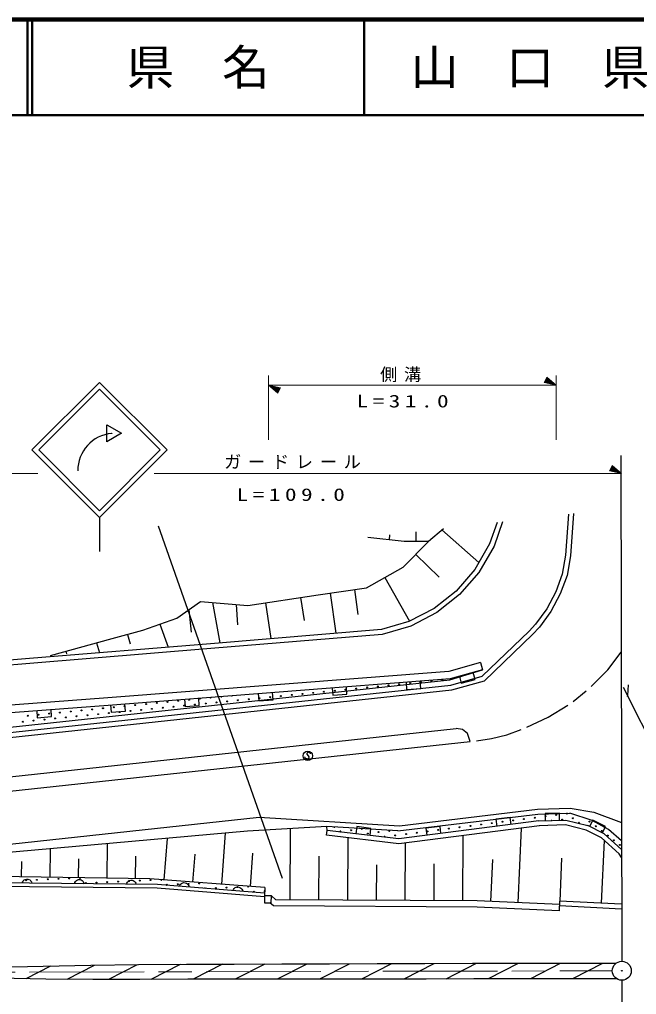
# Model space of a CAD drawing. Units: millimetres, scale not verified. Extents: x 40000 to 680000, y 20000 to 380000.
# Drawn here: x 296925 to 361518, y 277958 to 380000 of the extents above; entities that cross this region are included whole.
import ezdxf
from ezdxf.enums import TextEntityAlignment as Align

# ---------------------------------------------------------------- set-up
doc = ezdxf.new("R2010")
doc.units = ezdxf.units.MM
doc.header["$LTSCALE"] = 1000
doc.linetypes.add('CHAIN', pattern=[18.5, 12, -1.5, 3.5, -1.5])
for name, color, linetype, lineweight in [('M-BGD', 7, 'Continuous', 25), ('M-BGD-HTXT', 7, 'Continuous', 13), ('M-BMK', 2, 'CHAIN', 13), ('M-STR-STRC', 7, 'Continuous', 25), ('M-TTL', 2, 'Continuous', 140), ('M-TTL-LINE', 7, 'Continuous', 50)]:
    doc.layers.add(name, color=color, linetype=linetype, lineweight=lineweight)
doc.layers.add('M-OTRS', color=7, linetype='Continuous')
doc.layers.add('M-TTL-TXT', color=7, linetype='Continuous')
doc.styles.add('ＭＳ ゴシック', font='')
doc.styles.get('ＭＳ ゴシック').set_extended_font_data('MS Gothic')

# ---------------------------------------------------------------- blocks, each defined once
blk = doc.blocks.new('BUHIN272')
at = {"color": 7, "linetype": 'Continuous', "lineweight": 25}
blk.add_lwpolyline([(640, -391), (1031, 248), (-248, 1031), (-640, 391)], dxfattribs=at)
blk = doc.blocks.new('BUHIN313')
at = {"color": 7, "linetype": 'Continuous', "lineweight": 25}
blk.add_lwpolyline([(-619, 423), (-1042, -196), (196, -1042), (619, -423)], dxfattribs=at)
blk = doc.blocks.new('BUHIN502')
at = {"color": 7, "linetype": 'Continuous', "lineweight": 25}
blk.add_lwpolyline([(-364, 343), (-256, 399), (-145, 429), (-1, 444), (120, 412), (230, 357), (343, 251), (404, 145), (443, 26), (439, -121), (415, -233), (364, -343)], dxfattribs=at)
blk = doc.blocks.new('BUHIN513')
at = {"color": 7, "linetype": 'Continuous', "lineweight": 25}
blk.add_lwpolyline([(-387, 317), (-283, 381), (-175, 418), (-31, 443), (92, 419), (205, 372), (325, 274), (393, 172), (440, 56), (446, -91), (431, -204), (387, -317)], dxfattribs=at)
blk = doc.blocks.new('BUHIN1421')
at = {"color": 7, "linetype": 'Continuous', "lineweight": 25}
blk.add_lwpolyline([(358, -7), (374, 31), (374, 72), (361, 124), (329, 195), (286, 246), (229, 281), (165, 287), (112, 266), (79, 248), (42, 209), (31, 166), (2, -148), (-27, -194), (-75, -238), (-132, -258), (-182, -262), (-238, -249), (-291, -188), (-338, -84), (-352, -35), (-352, 18), (-334, 70), (-297, 125)], dxfattribs=at)
blk.add_circle((0, 0), 498, dxfattribs=at)
blk = doc.blocks.new('BUHIN572')
at = {"color": 7, "linetype": 'Continuous', "lineweight": 13}
for points in [[(0, 0), (-237, 1267), (-805, 1006)], [(-107, 233), (-687, 974), (-289, 1156)], [(-159, 347), (-625, 951), (-313, 1094)], [(-212, 463), (-563, 928), (-336, 1032)], [(-264, 577), (-501, 905), (-359, 970)]]:
    blk.add_lwpolyline(points, close=True, dxfattribs=at)
for points in [[(-53, 116), (-749, 997), (-266, 1219), (-55, 119)], [(-410, 895), (-318, 693), (-439, 882), (-382, 908), (-318, 693)]]:
    blk.add_lwpolyline(points, dxfattribs=at)
blk = doc.blocks.new('BUHIN562')
at = {"color": 7, "linetype": 'Continuous', "lineweight": 13}
for points in [[(0, 0), (237, -1267), (805, -1006)], [(107, -233), (687, -974), (289, -1156)], [(159, -347), (625, -951), (313, -1094)], [(212, -463), (563, -928), (336, -1032)], [(264, -577), (501, -905), (359, -970)]]:
    blk.add_lwpolyline(points, close=True, dxfattribs=at)
for points in [[(53, -116), (749, -997), (266, -1219), (55, -119)], [(410, -895), (318, -693), (439, -882), (382, -908), (318, -693)]]:
    blk.add_lwpolyline(points, dxfattribs=at)
blk = doc.blocks.new('BUHIN1471')
at = {"color": 6, "linetype": 'Continuous', "lineweight": 25}
for radius in [995, 30]:
    blk.add_circle((0, 0), radius, dxfattribs=at)

msp = doc.modelspace()

# ---------------------------------------------------------------- linework, layer by layer
at = {"layer": 'M-BGD'}
for p, q in [((359860, 334352), (359975, 281441)), ((354384, 328224), (354095, 323936)), ((354909, 328285), (354611, 323872)), ((341304, 326707), (339727, 325366)), ((341154, 326580), (345022, 323184)), ((346930, 327360), (346127, 325107)), ((347506, 327426), (346601, 324889)), ((337187, 325379), (333386, 325789)), ((335656, 325544), (335711, 326059)), ((338457, 325372), (338462, 326378)), ((339727, 325366), (337107, 322682)), ((339727, 325366), (337187, 325379)), ((346127, 325107), (344591, 322433)), ((346601, 324889), (345016, 322130)), ((338417, 324024), (340853, 321647)), ((354095, 323936), (353740, 321960)), ((354611, 323872), (354244, 321825)), ((333244, 320518), (337107, 322682)), ((335176, 321600), (337738, 317026)), ((344591, 322433), (342630, 320183)), ((345016, 322130), (342990, 319805)), ((353740, 321960), (353066, 320098)), ((354244, 321825), (353543, 319887)), ((328186, 319797), (333244, 320518)), ((320830, 318661), (328186, 319797)), ((326347, 319513), (326718, 317112)), ((329450, 319977), (330051, 315768)), ((331980, 320338), (332352, 317723)), ((342630, 320183), (340335, 318369)), ((342990, 319805), (340618, 317930)), ((353066, 320098), (352122, 318308)), ((353543, 319887), (352564, 318030)), ((313396, 317358), (315891, 319073)), ((315891, 319073), (320830, 318661)), ((317125, 318970), (317896, 314757)), ((319595, 318764), (319735, 316651)), ((322669, 318945), (323247, 315202)), ((309837, 316078), (313396, 317358)), ((314643, 318215), (314899, 315895)), ((340335, 318369), (337691, 317002)), ((340618, 317930), (337885, 316517)), ((352122, 318308), (350950, 316725)), ((352564, 318030), (351349, 316391)), ((311616, 316718), (312482, 314309)), ((337691, 317002), (334808, 316164)), ((337885, 316517), (334903, 315650)), ((350950, 316725), (350265, 315999)), ((351349, 316391), (350635, 315633)), ((306617, 315202), (309837, 316078)), ((308227, 315640), (308496, 314653)), ((334808, 316164), (316909, 314675)), ((334903, 315650), (316952, 314157)), ((350265, 315999), (345348, 311263)), ((350635, 315633), (345615, 310798)), ((316909, 314675), (297958, 313108)), ((300157, 313438), (306617, 315202)), ((305002, 314761), (305288, 313714)), ((316952, 314157), (298001, 312590)), ((301772, 313879), (301845, 313612)), ((358501, 311949), (359905, 313790)), ((297958, 313108), (281162, 311725)), ((298001, 312590), (281193, 311205)), ((345183, 312692), (341862, 311770)), ((345183, 312692), (345398, 311921)), ((341862, 311770), (306158, 308997)), ((341993, 310878), (345398, 311921)), ((345398, 311921), (342002, 310978)), ((342096, 310346), (345348, 311263)), ((356756, 310205), (358501, 311949)), ((265255, 302630), (341993, 310878)), ((265313, 302093), (342096, 310346)), ((342002, 310978), (306220, 308199)), ((342195, 309833), (345615, 310798)), ((360607, 309236), (360669, 310365)), ((265368, 301576), (342195, 309833)), ((354881, 308626), (356250, 309754)), ((360104, 310108), (375167, 280267)), ((360590, 309145), (360607, 309236)), ((306160, 308997), (280092, 307047)), ((306220, 308199), (280152, 306249)), ((352266, 306980), (354315, 308254)), ((350048, 305935), (352266, 306980)), ((263229, 297235), (342636, 305784)), ((343308, 305699), (342636, 305784)), ((343820, 305259), (343308, 305699)), ((344087, 304450), (343820, 305259)), ((346331, 304739), (347943, 305140)), ((347943, 305140), (349452, 305699)), ((263390, 295743), (344087, 304450)), ((344755, 304509), (346331, 304739)), ((336698, 295622), (351170, 297343)), ((351170, 297343), (354560, 297451)), ((351186, 296844), (354526, 296949)), ((356874, 296158), (354526, 296949)), ((354560, 297451), (357037, 297040)), ((357037, 297040), (359944, 295953)), ((308482, 295060), (322009, 296501)), ((322009, 296501), (336698, 295622)), ((336547, 295082), (351186, 296844)), ((351305, 296118), (336628, 294247)), ((351305, 296118), (354119, 296204)), ((354119, 296204), (356414, 295647)), ((358580, 295213), (356874, 296158)), ((290547, 293116), (308482, 295060)), ((320786, 295041), (290624, 292375)), ((329093, 295532), (320786, 295041)), ((325267, 287861), (325311, 295309)), ((329079, 294639), (329138, 295136)), ((329138, 295136), (329093, 295532)), ((336547, 295082), (329093, 295532)), ((336628, 294247), (329138, 295136)), ((351369, 295622), (336631, 293743)), ((349146, 287560), (349486, 295382)), ((354067, 295702), (351321, 295618)), ((356239, 295174), (354067, 295702)), ((357861, 294349), (356239, 295174)), ((358147, 294764), (356414, 295647)), ((359948, 294024), (358580, 295213)), ((312082, 289951), (312411, 294301)), ((318093, 289496), (318497, 294839)), ((336631, 293743), (329079, 294639)), ((331291, 287826), (331329, 294372)), ((343337, 287756), (343377, 294603)), ((357843, 287509), (358178, 294062)), ((359691, 292695), (357861, 294349)), ((359950, 293135), (358147, 294764)), ((300127, 290218), (300171, 293219)), ((306100, 290130), (306153, 293748)), ((337314, 287791), (337349, 293835)), ((297140, 290262), (297164, 291878)), ((303113, 290174), (303142, 292160)), ((309086, 290086), (309121, 292442)), ((315087, 289723), (315307, 292631)), ((321098, 289269), (321362, 292759)), ((328279, 287843), (328306, 292429)), ((346277, 287685), (346468, 292082)), ((353530, 287729), (353714, 292232)), ((359952, 292303), (359691, 292695)), ((334302, 287808), (334324, 291532)), ((340325, 287773), (340348, 291641)), ((310579, 290064), (289674, 290372)), ((322601, 289155), (310579, 290064)), ((311366, 289471), (289531, 289714)), ((311348, 289071), (289538, 289314)), ((322558, 288173), (311348, 289071)), ((322590, 288572), (311366, 289471)), ((322601, 289155), (322558, 288173)), ((322575, 288281), (322563, 287555)), ((323299, 288270), (322575, 288281)), ((323288, 287543), (323299, 288270)), ((323762, 287870), (323299, 288270)), ((344843, 287747), (323762, 287870)), ((322563, 287555), (323288, 287543)), ((323518, 287221), (323143, 287546)), ((344827, 287097), (323518, 287221)), ((353422, 286724), (344827, 287097)), ((353450, 287374), (344843, 287747)), ((353465, 287732), (353422, 286724)), ((359963, 286900), (353444, 287232)), ((359962, 287401), (353465, 287732)), ((359980, 279441), (360092, 227877))]:
    msp.add_line(p, q, dxfattribs=at)
for points in [[(342977, 311249), (343178, 310527), (344623, 310928), (344422, 311651)], [(353462, 296184), (353439, 296933), (351940, 296888), (351963, 296138)], [(357949, 294865), (358289, 295533), (356952, 296214), (356612, 295546)], [(333628, 294603), (333717, 295348), (332227, 295524), (332139, 294780)]]:
    msp.add_lwpolyline(points, dxfattribs=at)
for centre in [(334431, 310203), (335557, 310315), (336683, 310427), (337809, 310538), (338934, 310650), (340060, 310762), (324299, 309196), (325424, 309308), (326550, 309420), (327676, 309532), (328802, 309644), (329928, 309755), (331054, 309867), (332179, 309979), (333305, 310091), (307918, 308137), (309044, 308249), (310170, 308361), (311296, 308473), (312421, 308585), (313547, 308696), (314166, 308190), (314673, 308808), (315292, 308301), (315799, 308920), (316418, 308413), (317544, 308525), (318669, 308637), (319795, 308749), (320921, 308861), (322047, 308972), (323173, 309084), (297786, 307131), (298912, 307242), (300037, 307354), (301163, 307466), (302289, 307578), (303415, 307690), (304034, 307183), (304541, 307802), (305160, 307295), (305667, 307914), (306285, 307407), (306792, 308025), (307411, 307518), (308537, 307630), (309663, 307742), (310789, 307854), (311914, 307966), (313040, 308078), (297279, 306512), (298405, 306624), (299530, 306735), (300656, 306847), (301782, 306959), (302908, 307071), (346369, 295892), (347491, 296035), (348614, 296178), (349736, 296321), (350858, 296464), (351981, 296607), (353103, 296750), (353736, 296261), (354858, 296404), (356613, 296057), (331636, 295154), (334514, 294951), (338513, 294890), (339635, 295033), (340758, 295177), (341880, 295320), (343002, 295463), (344125, 295606), (345247, 295749), (357246, 295568), (357878, 295078), (333391, 294808), (336269, 294604), (337391, 294747), (358511, 294588), (359144, 294099), (359776, 293609), (297616, 289911), (298746, 289961), (299877, 290012), (301007, 290063), (302137, 290113), (307249, 289776), (308379, 289827), (309509, 289877), (310639, 289928), (303858, 289624), (304988, 289675), (306118, 289725), (313490, 289489), (314620, 289540), (315751, 289591), (317471, 289101), (318602, 289152), (319732, 289203), (321452, 288714)]:
    msp.add_circle(centre, 49.8, dxfattribs=at)
for centre, start, end in [((345071, 311828), 193.09503, 205.05153), ((345071, 311828), 9.03374, 17.94588), ((341186, 310874), 127.08596, 61.65866), ((342312, 310986), 5.566, 208.51926), ((319176, 309256), 211.39094, 337.35368), ((320302, 309368), 260.49017, 288.25445), ((316925, 309032), 149.01021, 39.73441), ((318051, 309144), 180.80444, 7.94018), ((352613, 296118), 55.70569, 127.79124), ((354225, 296893), 112.60605, 71.02218), ((355491, 295914), 288.43887, 224.24897), ((329881, 295501), 195.53604, 337.54449), ((330514, 295011), 302.24015, 224.2319), ((332759, 295297), 161.07798, 12.00255), ((335636, 295094), 117.36863, 55.7119), ((335146, 294461), 303.30185, 223.1702), ((303267, 290164), 170.08766, 8.22581), ((311769, 289979), 180.68574, 350.66782), ((302728, 289573), 352.12093, 186.6007), ((312360, 289439), 283.51977, 247.3239), ((316341, 289051), 21.16362, 149.68006), ((320862, 289253), 133.58328, 37.77029), ((322583, 288764), 76.11946, 281.68015)]:
    msp.add_arc(centre, 49.8, start, end, dxfattribs=at)
at = {"layer": 'M-BGD-HTXT'}
for p, q in [((322994, 335992), (322994, 342737)), ((353096, 342737), (353096, 335992)), ((322994, 341737), (353096, 341737)), ((287287, 332489), (298847, 332489)), ((311036, 332489), (359963, 332489))]:
    msp.add_line(p, q, dxfattribs=at)
at = {"layer": 'M-BMK'}
msp.add_line((260978, 280225), (358978, 280439), dxfattribs=at)
at = {"layer": 'M-STR-STRC'}
for p, q in [((298224, 334952), (305296, 342023)), ((305296, 342023), (312367, 334952)), ((298932, 334952), (305296, 341315)), ((311659, 334952), (305296, 341315)), ((305296, 327880), (298224, 334952)), ((305296, 328588), (298932, 334952)), ((312367, 334952), (305296, 327880)), ((305296, 328588), (311659, 334952)), ((305296, 327880), (305296, 324306)), ((324443, 290112), (311493, 326967)), ((300185, 280922), (297604, 279606)), ((304745, 281003), (301872, 279538)), ((309256, 281059), (306245, 279523)), ((313728, 281095), (310690, 279545)), ((318173, 281116), (315120, 279559)), ((322600, 281129), (319509, 279553)), ((327018, 281138), (323907, 279551)), ((331438, 281147), (328319, 279556)), ((335865, 281159), (332736, 279564)), ((340298, 281175), (337154, 279572)), ((344734, 281193), (341568, 279578)), ((349140, 281195), (345986, 279586)), ((353533, 281190), (350409, 279597)), ((357949, 281198), (354824, 279604)), ((359347, 279665), (359197, 279589))]:
    msp.add_line(p, q, dxfattribs=at)
msp.add_lwpolyline([(306055, 337586), (307610, 336689), (306054, 335784)], close=True, dxfattribs=at)
for points in [[(359327, 281201), (354345, 281195), (349349, 281198), (344361, 281195), (339362, 281180), (334372, 281158), (329373, 281140), (324383, 281128), (319383, 281115), (314394, 281094), (309394, 281056), (304405, 280996), (299407, 280906), (294421, 280780), (289426, 280624), (284461, 280450), (279497, 280265)], [(359458, 279587), (354474, 279608), (349478, 279598), (344490, 279584), (339490, 279576), (334502, 279567), (329503, 279558), (324519, 279552), (319523, 279553), (314534, 279559), (309535, 279538), (304606, 279522), (299679, 279567), (294692, 279679), (289697, 279842), (284711, 280040), (279716, 280256), (279607, 280261), (279497, 280265)]]:
    msp.add_lwpolyline(points, dxfattribs=at)
msp.add_circle((306576, 336688), 31.5, dxfattribs=at)
msp.add_arc((306969, 332761), 3947, 95.71799, 180, dxfattribs=at)
at = {"layer": 'M-TTL'}
msp.add_line((680000, 380000), (40000, 380000), dxfattribs=at)
at = {"layer": 'M-TTL-LINE'}
for p, q in [((297750, 380000), (297750, 370000)), ((298250, 380000), (298250, 370000)), ((333000, 380000), (333000, 370000)), ((40000, 370000), (680000, 370000))]:
    msp.add_line(p, q, dxfattribs=at)

# ---------------------------------------------------------------- block references
at = {"layer": 'M-BGD', "rotation": 38.71674}
for name, p in [('BUHIN313', (338136, 310683)), ('BUHIN313', (322674, 309500)), ('BUHIN313', (330405, 310092)), ('BUHIN313', (314942, 308909)), ('BUHIN313', (299480, 307727)), ('BUHIN313', (307211, 308318)), ('BUHIN272', (347636, 295650)), ('BUHIN272', (340298, 294715)), ('BUHIN513', (297719, 289623)), ('BUHIN513', (303178, 289562)), ('BUHIN513', (308637, 289501)), ('BUHIN502', (314172, 289246)), ('BUHIN502', (319784, 288797))]:
    msp.add_blockref(name, p, dxfattribs=at)
at = {"layer": 'M-BGD-HTXT', "rotation": 38.71674}
for name, p in [('BUHIN562', (322994, 341737)), ('BUHIN572', (353096, 341737)), ('BUHIN572', (359963, 332489))]:
    msp.add_blockref(name, p, dxfattribs=at)
at = {"layer": 'M-OTRS', "rotation": 38.71674}
msp.add_blockref('BUHIN1471', (359978, 280441), dxfattribs=at)
at = {"layer": 'M-STR-STRC', "rotation": 38.71674}
msp.add_blockref('BUHIN1421', (327105, 302935), dxfattribs=at)

# ---------------------------------------------------------------- texts
at = {"layer": 'M-BGD-HTXT', "char_height": 1320, "attachment_point": 7, "style": 'ＭＳ ゴシック'}
for s, insert in [('\\T1.39;側溝', (334676, 342050)), ('\\T1.39;\\W1.35;L=31.0', (332211, 339379)), ('\\T1.39;ガードレール', (318349, 332969)), ('\\T1.39;\\W1.35;L=109.0', (319661, 329594))]:
    msp.add_mtext(s, dxfattribs=dict(at, insert=insert))
at = {"layer": 'M-TTL-TXT', "style": 'ＭＳ ゴシック'}
for s, p in [('県\u3000名', (315625, 375000)), ('山\u3000口\u3000県', (350375, 375000))]:
    msp.add_text(s, height=3666, dxfattribs=at).set_placement(p, align=Align.MIDDLE_CENTER)

doc.saveas('drawing.dxf')
